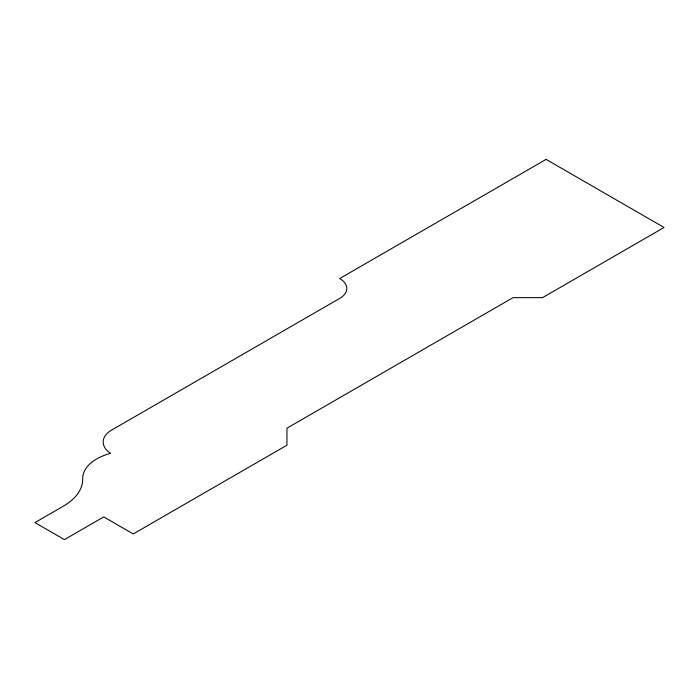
<?xml version="1.0" encoding="UTF-8"?>
<svg xmlns="http://www.w3.org/2000/svg" width="699" height="699" viewBox="0 0 699 699"><rect width="100%" height="100%" fill="white"/><g stroke="black" fill="none" stroke-linecap="round" stroke-linejoin="round"><path stroke-width="1.05" d="M546.094 159.381L339.67 278.56A24.325 14.041 0 0 1 339.67 298.421L110.617 430.663A29.655 17.126 0 0 0 110.617 453.363A47.742 27.567 0 0 0 82.709 478.605A66.064 38.148 0 0 1 62.849 506.469L34.95 522.59L64.439 539.619L103.758 516.919L133.247 533.94L286.948 445.202L286.948 428.181L513.031 297.652L542.52 297.652L664.05 227.481L546.094 159.381"/></g></svg>
